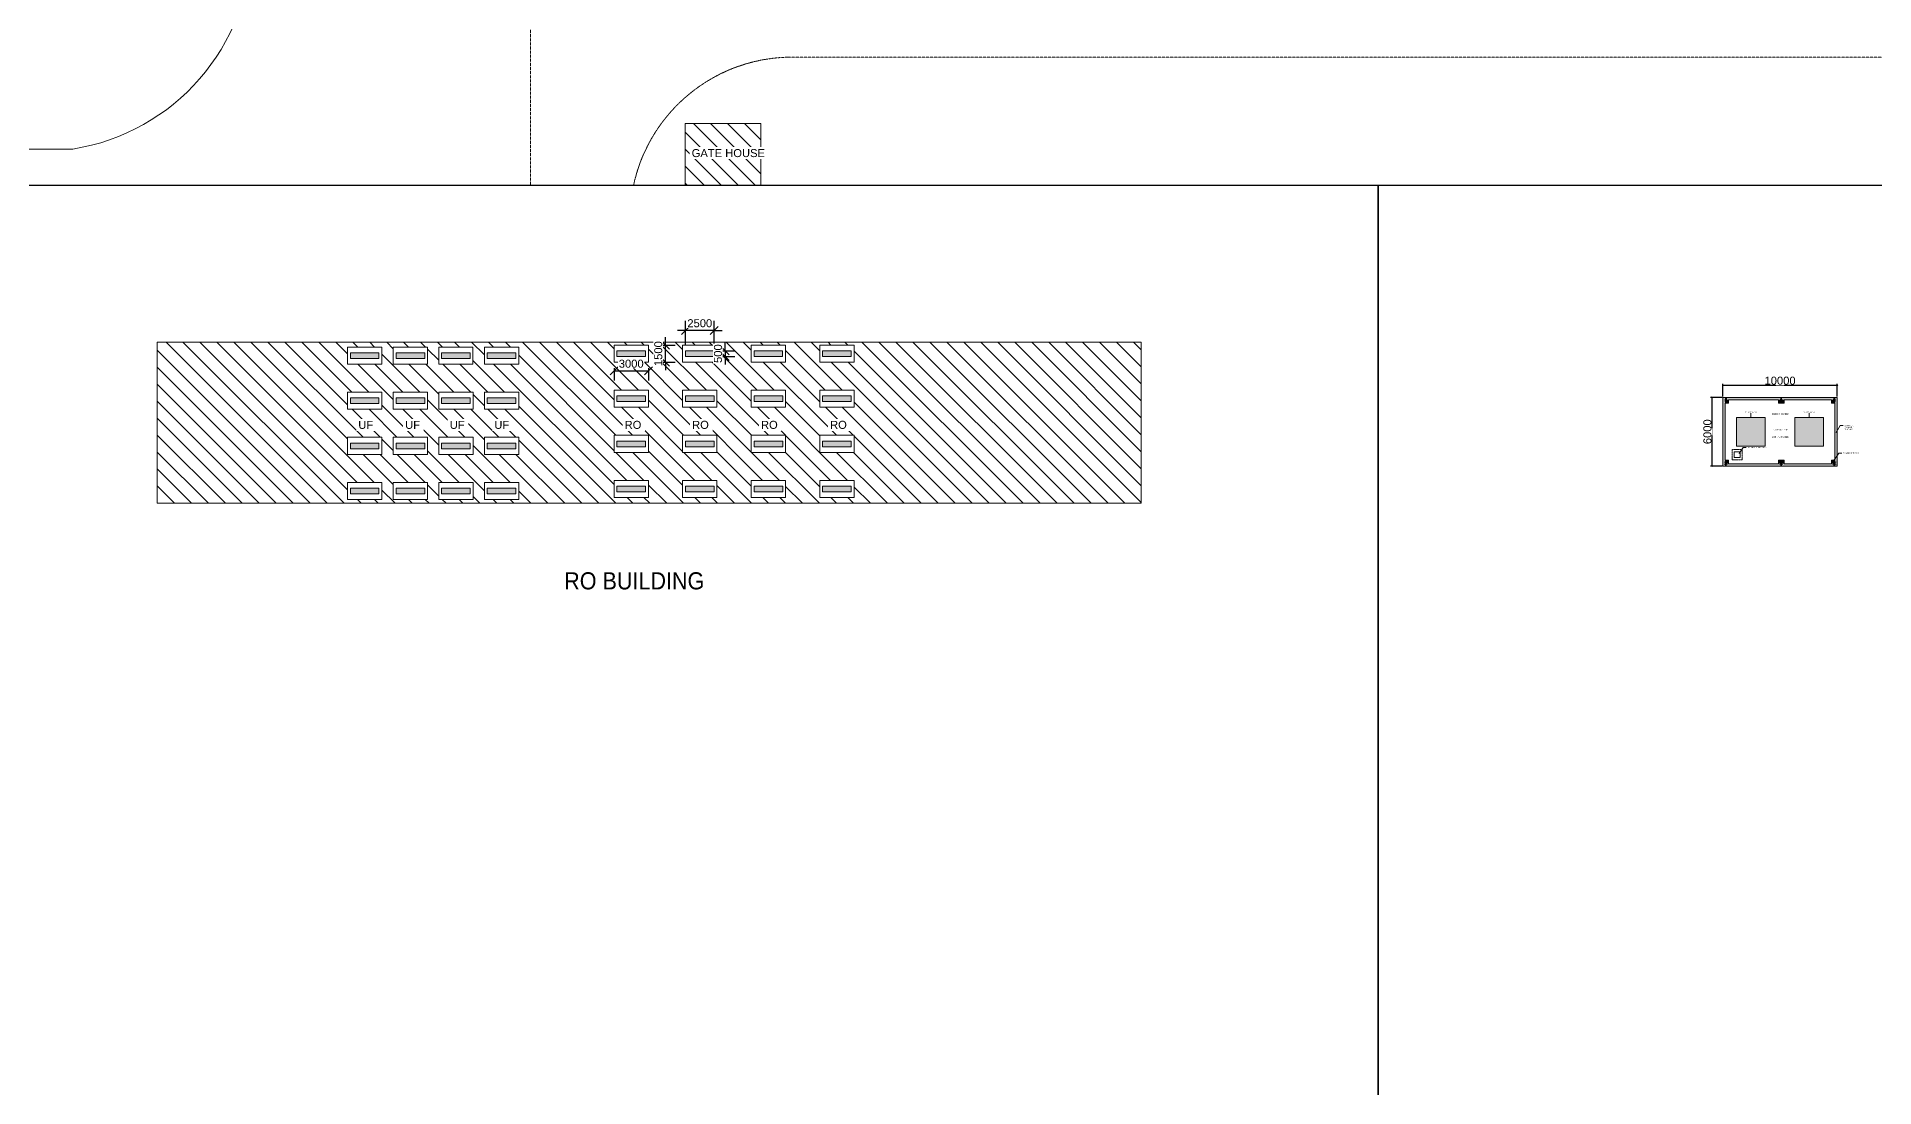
# Model space of a CAD drawing. Header units: millimetres. Extents: x 14826 to 891005, y -311366 to 56117.
# Drawn here: x 252532 to 413278, y -127624 to -35741 of the extents above; entities that cross this region are included whole.
import ezdxf

# ---------------------------------------------------------------- set-up
doc = ezdxf.new("R2010")
doc.units = ezdxf.units.MM
doc.linetypes.add('Dash', pattern=[6.35, 3.175, -3.175])
doc.linetypes.add('Hidden', pattern=[7.14375, 4.7625, -2.38125])
for name, color, linetype, lineweight in [('A-ANNO-DIMS', 7, 'Continuous', 9), ('A-DETL-GENF', 7, 'Continuous', 9), ('A-DETL-HDLN', 7, 'Hidden', 9), ('A-DETL-THIN', 7, 'Continuous', 9), ('A-WALL', 7, 'Continuous', 9), ('A-WALL-HDLN', 7, 'Dash', 9), ('G-ANNO-TEXT', 7, 'Continuous', 9), ('S-COLS', 7, 'Continuous', 9), ('S-FNDN', 7, 'Continuous', 9), ('S-FNDN-IDEN', 7, 'Continuous', 9)]:
    doc.layers.add(name, color=color, linetype=linetype, lineweight=lineweight)
doc.layers.add('LAYOUT IMPORT_dwg', color=7, linetype='Continuous', lineweight=9, true_color=0x767676)
doc.styles.add('Arial', font='arial.ttf', dxfattribs={"height": 636.361708})
doc.styles.add('Arial_2', font='arial.ttf', dxfattribs={"height": 0.18})
doc.styles.add('Arial_3', font='arial.ttf', dxfattribs={"height": 700})
doc.styles.add('Arial_4', font='arial.ttf', dxfattribs={"width": 0.9, "height": 700})
doc.dimstyles.new('Greene_Arch_tick_-_2_5mm_Arial_1', dxfattribs={"dimscale": 304.8, "dimtxt": 127.532425, "dimasz": 0.328084, "dimexe": 0.393701, "dimexo": 0.246063, "dimgap": 0.123031, "dimtad": 1, "dimdec": 0, "dimzin": 0, "dimdsep": 46, "dimtxsty": 'Arial_3', "dimblk1": 'OBLIQUE', "dimblk2": 'OBLIQUE', "dimsah": 1, "dimcen": 0.09, "dimazin": 0, "dimtfac": 1, "dimtdec": 4, "dimtix": 1, "dimtmove": 0, "dimatfit": 3, "dimfxl": 1, "dimtvp": 1, "dimtfill": 1, "dimtolj": 1, "dimtzin": 0, "dimarcsym": 2})
doc.dimstyles.new('Greene_Arch_tick_-_2mm', dxfattribs={"dimscale": 304.8, "dimtxt": 714.18158, "dimasz": 2.296588, "dimexe": 2.755906, "dimexo": 1.722441, "dimgap": 0.86122, "dimtad": 1, "dimdec": 0, "dimzin": 0, "dimdsep": 46, "dimtxsty": 'Arial_3', "dimblk1": 'OBLIQUE', "dimblk2": 'OBLIQUE', "dimsah": 1, "dimcen": 0.09, "dimazin": 0, "dimtfac": 1, "dimtdec": 4, "dimtix": 1, "dimtmove": 0, "dimatfit": 3, "dimfxl": 1, "dimtvp": 1, "dimtfill": 1, "dimtolj": 1, "dimtzin": 0, "dimarcsym": 2})

# ---------------------------------------------------------------- blocks, each defined once
blk = doc.blocks.new('LAYOUT IMPORT_dwg-326166-LEVEL 1')
at = {"lineweight": 9}
blk.add_line((-10868, 212791), (-10868, 311765), dxfattribs=at)
blk.add_arc((-29158, 308886), 18516, 8.94637, 89.02251, dxfattribs=at)
blk = doc.blocks.new('M_Footing-Rectangular - 1800 x 1200 x 450mm-1744-LEVEL 1 Copy 1')
at = {"layer": 'S-FNDN'}
for p, q in [((1500, 750), (-1500, 750)), ((-1500, 750), (-1500, -750)), ((1500, -750), (1500, 750)), ((-1500, -750), (1500, -750))]:
    blk.add_line(p, q, dxfattribs=at)
blk = doc.blocks.new('Concrete-Rectangular-Column - 2500X500X500-332448-LEVEL 1 Copy 1')
at = {"layer": 'S-COLS', "linetype": 'Dash', "true_color": 0xc0c0c0}
blk.add_hatch(color=9, dxfattribs=at).paths.add_polyline_path([(1250, -250), (1250, 250), (-1250, 250), (-1250, -250)])
at = {"layer": 'S-COLS'}
for p, q in [((1250, 250), (-1250, 250)), ((-1250, 250), (-1250, -250)), ((1250, -250), (1250, 250)), ((-1250, -250), (1250, -250))]:
    blk.add_line(p, q, dxfattribs=at)
blk = doc.blocks.new('_Oblique')
at = {"color": 0, "linetype": 'ByBlock', "lineweight": -2}
blk.add_line((-0.5, -0.5), (0.5, 0.5), dxfattribs=at)
blk = doc.blocks.new('*D171')
at = {"layer": 'A-ANNO-DIMS', "color": 0, "lineweight": -2, "transparency": 16777216}
for p, q in [((303036, -64732), (303036, -65801)), ((303036, -64961), (306036, -64961)), ((306036, -64732), (306036, -65801))]:
    blk.add_line(p, q, dxfattribs=at)
at = {"layer": 'A-ANNO-DIMS', "color": 0, "lineweight": -2, "transparency": 16777216, "xscale": 699.9999999999999, "yscale": 699.9999999999999, "zscale": 699.9999999999999, "rotation": 180}
blk.add_blockref('_Oblique', (303036, -64961), dxfattribs=at)
at = {"layer": 'A-ANNO-DIMS', "color": 0, "lineweight": -2, "transparency": 16777216, "xscale": 699.9999999999999, "yscale": 699.9999999999999, "zscale": 699.9999999999999}
blk.add_blockref('_Oblique', (306036, -64961), dxfattribs=at)
at = {"layer": 'A-ANNO-DIMS', "color": 0, "transparency": 16777216, "insert": (304536, -64341), "char_height": 700, "attachment_point": 5, "style": 'Arial_3', "bg_fill": 3, "box_fill_scale": 1.1, "bg_fill_color": 256, "bg_fill_true_color": 13158600, "bg_fill_transparency": 0}
blk.add_mtext('\\A1;3000', dxfattribs=at)
at = {"layer": 'Defpoints', "color": 0, "transparency": 16777216}
for p in [(303036, -64207), (306036, -64207), (306036, -64961)]:
    blk.add_point(p, dxfattribs=at)
blk = doc.blocks.new('*D172')
at = {"layer": 'A-ANNO-DIMS', "color": 0, "lineweight": -2, "transparency": 16777216}
for p, q in [((307527, -62707), (307527, -62007)), ((306523, -64207), (308367, -64207)), ((306561, -62707), (308367, -62707)), ((307527, -64207), (307527, -62707)), ((307527, -64207), (307527, -64907))]:
    blk.add_line(p, q, dxfattribs=at)
at = {"layer": 'A-ANNO-DIMS', "color": 0, "lineweight": -2, "transparency": 16777216, "xscale": 699.9999999999999, "yscale": 699.9999999999999, "zscale": 699.9999999999999}
for p, rotation in [((307527, -62707), 270), ((307527, -64207), 90)]:
    blk.add_blockref('_Oblique', p, dxfattribs=dict(at, rotation=rotation))
at = {"layer": 'A-ANNO-DIMS', "color": 0, "transparency": 16777216, "insert": (306907, -63457), "char_height": 700, "attachment_point": 5, "rotation": 90, "style": 'Arial_3', "bg_fill": 3, "box_fill_scale": 1.1, "bg_fill_color": 256, "bg_fill_true_color": 13158600, "bg_fill_transparency": 0}
blk.add_mtext('\\A1;1500', dxfattribs=at)
at = {"layer": 'Defpoints', "color": 0, "transparency": 16777216}
for p in [(305998, -64207), (306036, -62707), (307527, -62707)]:
    blk.add_point(p, dxfattribs=at)
blk = doc.blocks.new('*D173')
at = {"layer": 'A-ANNO-DIMS', "color": 0, "lineweight": -2, "transparency": 16777216}
for p, q in [((309283, -62682), (309283, -60583)), ((311783, -62682), (311783, -60583)), ((309283, -61423), (308583, -61423)), ((311783, -61423), (309283, -61423)), ((311783, -61423), (312483, -61423))]:
    blk.add_line(p, q, dxfattribs=at)
at = {"layer": 'Defpoints', "color": 0, "transparency": 16777216}
for p in [(309283, -63207), (311783, -63207)]:
    blk.add_point(p, dxfattribs=at)
at = {"layer": 'A-ANNO-DIMS', "color": 0, "lineweight": -2, "transparency": 16777216, "xscale": 699.9999999999999, "yscale": 699.9999999999999, "zscale": 699.9999999999999}
blk.add_blockref('_Oblique', (309283, -61423), dxfattribs=at)
at = {"layer": 'A-ANNO-DIMS', "color": 0, "lineweight": -2, "transparency": 16777216, "xscale": 699.9999999999999, "yscale": 699.9999999999999, "zscale": 699.9999999999999, "rotation": 180}
blk.add_blockref('_Oblique', (311783, -61423), dxfattribs=at)
at = {"layer": 'A-ANNO-DIMS', "color": 0, "transparency": 16777216, "insert": (310533, -60803), "char_height": 700, "attachment_point": 5, "style": 'Arial_3', "bg_fill": 3, "box_fill_scale": 1.1, "bg_fill_color": 256, "bg_fill_true_color": 13158600, "bg_fill_transparency": 0}
blk.add_mtext('\\A1;2500', dxfattribs=at)
at = {"layer": 'Defpoints', "color": 0, "transparency": 16777216}
blk.add_point((309283, -61423), dxfattribs=at)
blk = doc.blocks.new('*D174')
at = {"layer": 'A-ANNO-DIMS', "color": 0, "lineweight": -2, "transparency": 16777216}
for p, q in [((312750, -63207), (312750, -62507)), ((312308, -63207), (313590, -63207)), ((312308, -63707), (313590, -63707)), ((312750, -63207), (312750, -63707)), ((312750, -63707), (312750, -64407))]:
    blk.add_line(p, q, dxfattribs=at)
at = {"layer": 'A-ANNO-DIMS', "color": 0, "lineweight": -2, "transparency": 16777216, "xscale": 699.9999999999999, "yscale": 699.9999999999999, "zscale": 699.9999999999999}
for p, rotation in [((312750, -63207), 270), ((312750, -63707), 90)]:
    blk.add_blockref('_Oblique', p, dxfattribs=dict(at, rotation=rotation))
at = {"layer": 'A-ANNO-DIMS', "color": 0, "transparency": 16777216, "insert": (312130, -63457), "char_height": 700, "attachment_point": 5, "rotation": 90, "style": 'Arial_3', "bg_fill": 3, "box_fill_scale": 1.1, "bg_fill_color": 256, "bg_fill_true_color": 13158600, "bg_fill_transparency": 0}
blk.add_mtext('\\A1;500', dxfattribs=at)
at = {"layer": 'Defpoints', "color": 0, "transparency": 16777216}
for p in [(311783, -63207), (311783, -63707), (312750, -63707)]:
    blk.add_point(p, dxfattribs=at)
blk = doc.blocks.new('UB-I-sections _with constant flange thickness_-Column - UB 203x133x30-351505-SULPHURIC')
at = {"layer": 'S-COLS', "lineweight": 50}
for p, q in [((66.9, 103.4), (-66.9, 103.4)), ((-66.9, 103.4), (-66.9, 93.8)), ((-66.9, 93.8), (-10.75, 93.8)), ((-3.15, 86.2), (-3.15, -86.2)), ((3.15, -86.2), (3.15, 86.2)), ((10.75, 93.8), (66.9, 93.8)), ((66.9, 93.8), (66.9, 103.4)), ((-10.75, -93.8), (-66.9, -93.8)), ((-66.9, -93.8), (-66.9, -103.4)), ((-66.9, -103.4), (66.9, -103.4)), ((66.9, -93.8), (10.75, -93.8)), ((66.9, -103.4), (66.9, -93.8))]:
    blk.add_line(p, q, dxfattribs=at)
for centre, start, end in [((-10.75, 86.2), 0, 90), ((10.75, 86.2), 90, 180), ((-10.75, -86.2), 270, 0), ((10.75, -86.2), 180, 270)]:
    blk.add_arc(centre, 7.6, start, end, dxfattribs=at)
blk = doc.blocks.new('*D521')
at = {"layer": 'A-ANNO-DIMS', "color": 0, "lineweight": -2, "transparency": 16777216}
for p, q in [((400039, -67214), (400039, -66103)), ((400039, -66223), (410039, -66223)), ((410039, -67214), (410039, -66103))]:
    blk.add_line(p, q, dxfattribs=at)
at = {"layer": 'Defpoints', "color": 0, "transparency": 16777216}
for p in [(400039, -67289), (410039, -66223), (410039, -67289)]:
    blk.add_point(p, dxfattribs=at)
at = {"layer": 'A-ANNO-DIMS', "color": 0, "lineweight": -2, "transparency": 16777216, "xscale": 99.99999999999999, "yscale": 99.99999999999999, "zscale": 99.99999999999999, "rotation": 180}
blk.add_blockref('_Oblique', (400039, -66223), dxfattribs=at)
at = {"layer": 'A-ANNO-DIMS', "color": 0, "lineweight": -2, "transparency": 16777216, "xscale": 99.99999999999999, "yscale": 99.99999999999999, "zscale": 99.99999999999999}
blk.add_blockref('_Oblique', (410039, -66223), dxfattribs=at)
at = {"layer": 'A-ANNO-DIMS', "color": 0, "transparency": 16777216, "insert": (405039, -65828), "char_height": 700, "width": 576.84, "attachment_point": 5, "style": 'Arial_3', "bg_fill": 3, "box_fill_scale": 1.1, "bg_fill_color": 256, "bg_fill_true_color": 13158600, "bg_fill_transparency": 0}
blk.add_mtext('\\A1;10000', dxfattribs=at)
blk = doc.blocks.new('*D522')
at = {"layer": 'A-ANNO-DIMS', "color": 0, "lineweight": -2, "transparency": 16777216}
for p, q in [((399964, -67289), (398959, -67289)), ((399079, -67289), (399079, -73289)), ((399964, -73289), (398959, -73289))]:
    blk.add_line(p, q, dxfattribs=at)
at = {"layer": 'Defpoints', "color": 0, "transparency": 16777216}
for p in [(400039, -67289), (399079, -73289), (400039, -73289)]:
    blk.add_point(p, dxfattribs=at)
at = {"layer": 'A-ANNO-DIMS', "color": 0, "lineweight": -2, "transparency": 16777216, "xscale": 99.99999999999999, "yscale": 99.99999999999999, "zscale": 99.99999999999999}
for p, rotation in [((399079, -67289), 90), ((399079, -73289), 270)]:
    blk.add_blockref('_Oblique', p, dxfattribs=dict(at, rotation=rotation))
at = {"layer": 'A-ANNO-DIMS', "color": 0, "transparency": 16777216, "insert": (398684, -70289), "char_height": 700, "width": 461.47, "attachment_point": 5, "rotation": 90, "style": 'Arial_3', "bg_fill": 3, "box_fill_scale": 1.1, "bg_fill_color": 256, "bg_fill_true_color": 13158600, "bg_fill_transparency": 0}
blk.add_mtext('\\A1;6000', dxfattribs=at)

msp = doc.modelspace()

# ---------------------------------------------------------------- hatches: boundary and pattern name
at = {"layer": 'A-DETL-GENF'}
h = msp.add_hatch(dxfattribs=at)
h.set_pattern_fill('FP_1', color=256, style=0, pattern_type=2)
h.set_pattern_definition([(135, (280913.6, 5048), (-742.462, -742.462), [])])
h.paths.add_polyline_path([(315881.99226, -48744.0032), (315881.99226, -43319.99395), (309260.4722, -43319.99395), (309260.4722, -48744.0032)])
h = msp.add_hatch(dxfattribs=at)
h.set_pattern_fill('FP_1', color=256, style=0, pattern_type=2)
h.set_pattern_definition([(135, (116748.8, -96519.2), (-742.462, -742.462), [])])
h.paths.add_polyline_path([(263059.30819, -76549.50608), (349159.30819, -76549.50608), (349159.30819, -62449.50608), (263059.30819, -62449.50608), (263059.30819, -71974.83772)])
h.paths.add_polyline_path([(291822.40944, -76223.08319), (291696.46539, -76223.08319), (291696.46539, -74723.08319), (294696.46539, -74723.08319), (294696.46539, -76223.08319), (292468.1477, -76223.08319)])
h.paths.add_polyline_path([(290696.46539, -76223.08319), (287696.46539, -76223.08319), (287696.46539, -74723.08319), (290696.46539, -74723.08319)])
h.paths.add_polyline_path([(283722.27388, -76223.08319), (283722.27388, -74723.08319), (286722.27388, -74723.08319), (286722.27388, -76223.08319)])
h.paths.add_polyline_path([(279719.57636, -76223.08319), (279719.57636, -74723.08319), (282719.57636, -74723.08319), (282719.57636, -76223.08319)])
h.paths.add_polyline_path([(324034.3339, -76048.68737), (321034.3339, -76048.68737), (321034.3339, -74548.68737), (324034.3339, -74548.68737)])
h.paths.add_polyline_path([(318036.08038, -76048.68737), (315036.08038, -76048.68737), (315036.08038, -74548.68737), (318036.08038, -74548.68737)])
h.paths.add_polyline_path([(311783.22037, -76048.68737), (309036.08038, -76048.68737), (309036.08038, -74548.68737), (312036.08038, -74548.68737), (312036.08038, -76048.68737)])
h.paths.add_polyline_path([(306038.6154, -76048.68737), (303038.6154, -76048.68737), (303038.6154, -74548.68737), (306038.6154, -74548.68737)])
h.paths.add_polyline_path([(291822.40944, -72275.76054), (291696.46539, -72275.76054), (291696.46539, -70775.76054), (294696.46539, -70775.76054), (294696.46539, -72275.76054), (292468.1477, -72275.76054)])
h.paths.add_polyline_path([(290696.46539, -72275.76054), (287696.46539, -72275.76054), (287696.46539, -70775.76054), (290696.46539, -70775.76054), (290696.46539, -71974.83772)])
h.paths.add_polyline_path([(283722.27388, -72275.76054), (283722.27388, -70775.76054), (286722.27388, -70775.76054), (286722.27388, -72275.76054)])
h.paths.add_polyline_path([(282719.57636, -72275.76054), (279719.57636, -72275.76054), (279719.57636, -70775.76054), (282719.57636, -70775.76054), (282719.57636, -71974.83772)])
h.paths.add_polyline_path([(324034.3339, -72101.36472), (321034.3339, -72101.36472), (321034.3339, -70601.36472), (324034.3339, -70601.36472), (324034.3339, -71974.83772)])
h.paths.add_polyline_path([(312036.08038, -72101.36472), (309036.08038, -72101.36472), (309036.08038, -70601.36472), (312036.08038, -70601.36472), (312036.08038, -71974.83772)])
h.paths.add_polyline_path([(315036.08038, -72101.36472), (315036.08038, -70601.36472), (318036.08038, -70601.36472), (318036.08038, -72101.36472)])
h.paths.add_polyline_path([(306038.6154, -72101.36472), (303038.6154, -72101.36472), (303038.6154, -70601.36472), (306038.6154, -70601.36472), (306038.6154, -71974.83772)])
h.paths.add_polyline_path([(290696.46539, -68328.43788), (287696.46539, -68328.43788), (287696.46539, -66828.43788), (290696.46539, -66828.43788)])
h.paths.add_polyline_path([(294696.46539, -68328.43788), (291696.46539, -68328.43788), (291696.46539, -66828.43788), (294696.46539, -66828.43788)])
h.paths.add_polyline_path([(283722.27388, -68328.43788), (283722.27388, -66828.43788), (286722.27388, -66828.43788), (286719.57636, -68328.43788)])
h.paths.add_polyline_path([(279719.57636, -68328.43788), (279719.57636, -66828.43788), (282719.57636, -66828.43788), (282716.87885, -68328.43788)])
h.paths.add_polyline_path([(324031.63639, -68154.04206), (321034.3339, -68154.04206), (321034.3339, -66654.04206), (324034.3339, -66654.04206), (324034.3339, -68154.04206)])
h.paths.add_polyline_path([(318036.08038, -68154.04206), (315036.08038, -68154.04206), (315036.08038, -66654.04206), (318036.08038, -66654.04206)])
h.paths.add_polyline_path([(312033.38286, -68154.04206), (309036.08038, -68154.04206), (309036.08038, -66654.04206), (312036.08038, -66654.04206), (312036.08038, -68154.04206)])
h.paths.add_polyline_path([(306038.6154, -68154.04206), (303038.6154, -68154.04206), (303038.6154, -66654.04206), (306038.6154, -66654.04206)])
h.paths.add_polyline_path([(291696.46539, -64381.11523), (291693.76788, -64381.11523), (291693.76788, -62881.11523), (294693.76788, -62881.11523), (294693.76788, -64381.11523), (291822.40944, -64381.11523)])
h.paths.add_polyline_path([(290693.76788, -64381.11523), (287693.76788, -64381.11523), (287693.76788, -62881.11523), (290693.76788, -62881.11523)])
h.paths.add_polyline_path([(286719.57636, -64381.11523), (283719.57636, -64381.11523), (283719.57636, -62881.11523), (286719.57636, -62881.11523)])
h.paths.add_polyline_path([(282716.87885, -64381.11523), (279716.87885, -64381.11523), (279716.87885, -62881.11523), (282716.87885, -62881.11523)])
h.paths.add_polyline_path([(321034.3339, -64206.71941), (321031.63639, -64206.71941), (321031.63639, -62706.71941), (324031.63639, -62706.71941), (324031.63639, -64206.71941)])
h.paths.add_polyline_path([(315036.08038, -64206.71941), (315033.38286, -64206.71941), (315033.38286, -62706.71941), (318033.38286, -62706.71941), (318033.38286, -64206.71941)])
h.paths.add_polyline_path([(309036.08038, -64206.71941), (309033.38286, -64206.71941), (309033.38286, -62706.71941), (312033.38286, -62706.71941), (312033.38286, -64206.71941)])
h.paths.add_polyline_path([(306035.91789, -64206.71941), (303035.91789, -64206.71941), (303035.91789, -62706.71941), (306035.91789, -62706.71941)])
at = {"layer": 'A-WALL', "true_color": 0xc0c0c0}
for points in [[(400038.87986, -73288.97093), (400238.87986, -73288.97093), (400238.87986, -73142.37093), (400221.97986, -73142.37093), (400221.97986, -73132.77093), (400238.87986, -73132.77093), (400238.87986, -72945.17093), (400221.97986, -72945.17093), (400221.97986, -72935.57093), (400238.87986, -72935.57093), (400238.87986, -67288.97093), (400038.87986, -67288.97093), (400038.87986, -72102.55707)], [(409855.77986, -73288.97093), (410038.87986, -73288.97093), (410038.87986, -67488.97093), (409838.87986, -67488.97093), (409838.87986, -67632.77093), (409855.77986, -67632.77093), (409855.77986, -67642.37093), (409838.87986, -67642.37093), (409838.87986, -72935.57093), (409855.77986, -72935.57093), (409855.77986, -72945.17093), (409838.87986, -72945.17093), (409838.87986, -73132.77093), (409855.77986, -73132.77093), (409855.77986, -73142.37093), (409838.87986, -73142.37093), (409838.87986, -73288.97093)]]:
    msp.add_hatch(color=9, dxfattribs=at).paths.add_polyline_path(points)
h = msp.add_hatch(color=9, dxfattribs=at)
h.paths.add_polyline_path([(409855.77986, -67488.97093), (410038.87986, -67488.97093), (410038.87986, -67288.97093), (400238.87986, -67288.97093), (400238.87986, -67435.57093), (400372.67986, -67435.57093), (400372.67986, -67445.17093), (400316.52986, -67445.17093), (400310.95042, -67447.89287), (400308.92986, -67452.77093), (400308.92986, -67488.97093), (405135.72986, -67488.97093), (405135.72986, -67452.77093), (405133.50387, -67447.39692), (405128.12986, -67445.17093), (405071.97986, -67445.17093), (405071.97986, -67435.57093), (405205.77986, -67435.57093), (405205.77986, -67445.17093), (405149.62986, -67445.17093), (405144.05042, -67447.89287), (405142.02986, -67452.77093), (405142.02986, -67488.97093), (409785.72986, -67488.97093), (409785.72986, -67452.77093), (409783.50387, -67447.39692), (409778.12986, -67445.17093), (409721.97986, -67445.17093), (409721.97986, -67435.57093), (409855.77986, -67435.57093), (409855.77986, -67445.17093), (409799.62986, -67445.17093), (409794.05042, -67447.89287), (409792.02986, -67452.77093), (409792.02986, -67488.97093), (409838.87986, -67488.97093)])
h.paths.add_polyline_path([(400302.62986, -67488.97093), (400302.62986, -67452.77093), (400300.40387, -67447.39692), (400295.02986, -67445.17093), (400238.87986, -67445.17093), (400238.87986, -67488.97093), (400300.40387, -67488.97093)])
h = msp.add_hatch(color=9, dxfattribs=at)
h.paths.add_polyline_path([(401811.53835, -73288.97093), (409838.87986, -73288.97093), (409838.87986, -73142.37093), (409721.97986, -73142.37093), (409721.97986, -73132.77093), (409778.12986, -73132.77093), (409783.50387, -73130.54494), (409785.72986, -73125.17093), (409785.72986, -73088.97093), (405142.02986, -73088.97093), (405142.02986, -73125.17093), (405144.25585, -73130.54494), (405149.62986, -73132.77093), (405205.77986, -73132.77093), (405205.77986, -73142.37093), (405071.97986, -73142.37093), (405071.97986, -73132.77093), (405128.12986, -73132.77093), (405133.50387, -73130.54494), (405135.72986, -73125.17093), (405135.72986, -73088.97093), (400292.02986, -73088.97093), (400292.02986, -73125.17093), (400294.25585, -73130.54494), (400299.62986, -73132.77093), (400355.77986, -73132.77093), (400355.77986, -73142.37093), (400238.87986, -73142.37093), (400238.87986, -73288.97093)])
h.paths.add_polyline_path([(409799.62986, -73132.77093), (409838.87986, -73132.77093), (409838.87986, -73088.97093), (409792.02986, -73088.97093), (409792.02986, -73125.17093), (409794.25585, -73130.54494)])
h.paths.add_polyline_path([(400238.87986, -73132.77093), (400278.12986, -73132.77093), (400283.50387, -73130.54494), (400285.72986, -73125.17093), (400285.72986, -73088.97093), (400238.87986, -73088.97093), (400238.87986, -73130.54494)])
at = {"layer": 'G-ANNO-TEXT'}
for points in [[(409959.72319, -70357.91603), (410031.35586, -70283.17161), (409984.38669, -70257.36913)], [(401450.69464, -72187.29415), (401530.81661, -72121.73168), (401487.30107, -72090.4544)], [(409688.37835, -72882.89313), (409767.23442, -72815.81343), (409723.12986, -72785.37237)]]:
    msp.add_hatch(color=256, dxfattribs=at).paths.add_polyline_path(points)
at = {"layer": 'S-COLS', "true_color": 0xc0c0c0}
h = msp.add_hatch(color=9, dxfattribs=at)
h.paths.add_polyline_path([(400238.87986, -67788.97093), (400538.87986, -67788.97093), (400538.87986, -67488.97093), (400308.92986, -67488.97093), (400308.92986, -67625.17093), (400311.15585, -67630.54494), (400316.52986, -67632.77093), (400372.67986, -67632.77093), (400372.67986, -67642.37093), (400238.87986, -67642.37093)])
h.paths.add_polyline_path([(400295.02986, -67632.77093), (400300.40387, -67630.54494), (400302.62986, -67625.17093), (400302.62986, -67488.97093), (400238.87986, -67488.97093), (400238.87986, -67632.77093)])
for points in [[(405388.87986, -67788.97093), (405388.87986, -67488.97093), (405142.02986, -67488.97093), (405142.02986, -67625.17093), (405144.25585, -67630.54494), (405149.62986, -67632.77093), (405205.77986, -67632.77093), (405205.77986, -67642.37093), (405071.97986, -67642.37093), (405071.97986, -67632.77093), (405128.12986, -67632.77093), (405133.50387, -67630.54494), (405135.72986, -67625.17093), (405135.72986, -67488.97093), (404888.87986, -67488.97093), (404888.87986, -67788.97093), (405298.07817, -67788.97093)], [(405388.87986, -73088.97093), (405388.87986, -72788.97093), (404888.87986, -72788.97093), (404888.87986, -73088.97093), (405135.72986, -73088.97093), (405135.72986, -72952.77093), (405133.50387, -72947.39692), (405128.12986, -72945.17093), (405071.97986, -72945.17093), (405071.97986, -72935.57093), (405205.77986, -72935.57093), (405205.77986, -72945.17093), (405149.62986, -72945.17093), (405144.05042, -72947.89287), (405142.02986, -72952.77093), (405142.02986, -73088.97093), (405298.07817, -73088.97093)]]:
    msp.add_hatch(color=9, dxfattribs=at).paths.add_polyline_path(points)
h = msp.add_hatch(color=9, dxfattribs=at)
h.paths.add_polyline_path([(409799.62986, -67788.97093), (409838.87986, -67788.97093), (409838.87986, -67642.37093), (409721.97986, -67642.37093), (409721.97986, -67632.77093), (409778.12986, -67632.77093), (409783.50387, -67630.54494), (409785.72986, -67625.17093), (409785.72986, -67488.97093), (409538.87986, -67488.97093), (409538.87986, -67788.97093), (409778.12986, -67788.97093)])
h.paths.add_polyline_path([(409838.87986, -67632.77093), (409838.87986, -67488.97093), (409792.02986, -67488.97093), (409792.02986, -67625.17093), (409794.25585, -67630.54494), (409799.62986, -67632.77093)])
h = msp.add_hatch(color=9, dxfattribs=at)
h.paths.add_polyline_path([(400538.87986, -73088.97093), (400538.87986, -72788.97093), (400238.87986, -72788.97093), (400238.87986, -72935.57093), (400355.77986, -72935.57093), (400355.77986, -72945.17093), (400299.62986, -72945.17093), (400294.05042, -72947.89287), (400292.02986, -72952.77093), (400292.02986, -73088.97093), (400355.77986, -73088.97093)])
h.paths.add_polyline_path([(400283.50387, -73088.97093), (400285.72986, -73088.97093), (400285.72986, -72952.77093), (400283.50387, -72947.39692), (400278.12986, -72945.17093), (400238.87986, -72945.17093), (400238.87986, -73088.97093)])
h = msp.add_hatch(color=9, dxfattribs=at)
h.paths.add_polyline_path([(409538.87986, -73088.97093), (409785.72986, -73088.97093), (409785.72986, -72952.77093), (409783.50387, -72947.39692), (409778.12986, -72945.17093), (409721.97986, -72945.17093), (409721.97986, -72935.57093), (409838.87986, -72935.57093), (409838.87986, -72788.97093), (409538.87986, -72788.97093), (409538.87986, -72945.17093)])
h.paths.add_polyline_path([(409838.87986, -73088.97093), (409838.87986, -72945.17093), (409799.62986, -72945.17093), (409794.05042, -72947.89287), (409792.02986, -72952.77093), (409792.02986, -73088.97093), (409794.25585, -73088.97093)])
at = {"layer": 'S-FNDN', "true_color": 0xc0c0c0}
for points in [[(401238.87986, -71538.97093), (403738.87986, -71538.97093), (403738.87986, -69038.97093), (401238.87986, -69038.97093), (401238.87986, -70069.37284)], [(406338.87986, -71538.97093), (408838.87986, -71538.97093), (408838.87986, -69038.97093), (406338.87986, -69038.97093), (406338.87986, -70069.37284)]]:
    msp.add_hatch(color=9, dxfattribs=at).paths.add_polyline_path(points)

# ---------------------------------------------------------------- linework, layer by layer
at = {"color": 1}
msp.add_lwpolyline([(500161.06418, -48744.0032), (369879.79872, -48744.0032), (369879.79872, -136284.53271), (500161.06418, -136284.53271)], close=True, dxfattribs=at)
at = {"layer": 'A-DETL-HDLN'}
for p, q in [((295739.166, 27114.16069), (295739.166, -48744.0032)), ((318237.51623, -37528.20302), (428960.56022, -37528.20302)), ((309260.4722, -43319.99395), (315881.99226, -43319.99395)), ((309260.4722, -48744.0032), (309260.4722, -43319.99395)), ((315881.99226, -43319.99395), (315881.99226, -48744.0032)), ((295739.166, -48744.0032), (304739.166, -48744.0032)), ((315881.99226, -48744.0032), (309260.4722, -48744.0032)), ((263059.30819, -62449.50608), (349159.30819, -62449.50608)), ((263059.30819, -75949.50608), (263059.30819, -62449.50608)), ((349159.30819, -62449.50608), (349159.30819, -75949.50608))]:
    msp.add_line(p, q, dxfattribs=at)
msp.add_arc((318635.71973, -51738.05912), 14215.43445, 91.6051823665, 167.8413071058, dxfattribs=at)
at = {"layer": 'A-DETL-THIN'}
for p, q in [((315881.99226, -43319.99395), (309260.4722, -43319.99395)), ((309260.4722, -43319.99395), (309260.4722, -48744.0032)), ((315881.99226, -48744.0032), (315881.99226, -43319.99395)), ((309260.4722, -48744.0032), (315881.99226, -48744.0032)), ((349159.30819, -62449.50608), (263059.30819, -62449.50608)), ((263059.30819, -62449.50608), (263059.30819, -76549.50608)), ((349159.30819, -76549.50608), (349159.30819, -62449.50608)), ((263059.30819, -76549.50608), (349159.30819, -76549.50608))]:
    msp.add_line(p, q, dxfattribs=at)
at = {"layer": 'A-WALL'}
for p, q in [((400038.87986, -73288.97093), (400038.87986, -67288.97093)), ((400038.87986, -67288.97093), (410038.87986, -67288.97093)), ((404888.87986, -67488.97093), (400538.87986, -67488.97093)), ((409538.87986, -67488.97093), (405388.87986, -67488.97093)), ((410038.87986, -67288.97093), (410038.87986, -73288.97093)), ((400238.87986, -67788.97093), (400238.87986, -72788.97093)), ((409838.87986, -72788.97093), (409838.87986, -67788.97093)), ((410038.87986, -73288.97093), (400038.87986, -73288.97093)), ((400538.87986, -73088.97093), (404888.87986, -73088.97093)), ((405388.87986, -73088.97093), (409538.87986, -73088.97093))]:
    msp.add_line(p, q, dxfattribs=at)
at = {"layer": 'A-WALL-HDLN'}
for p, q in [((400834.22371, -71846.71584), (401734.22371, -71846.71584)), ((400834.22371, -72746.71584), (400834.22371, -71846.71584)), ((401734.22371, -71846.71584), (401734.22371, -72746.71584)), ((401734.22371, -72746.71584), (400834.22371, -72746.71584))]:
    msp.add_line(p, q, dxfattribs=at)
at = {"layer": 'G-ANNO-TEXT'}
for p, q in [((409959.72319, -70357.91603), (410292.73335, -69751.72588)), ((409984.38669, -70257.36913), (409959.72319, -70357.91603)), ((409959.72319, -70357.91603), (410031.35586, -70283.17161)), ((410031.35586, -70283.17161), (409984.38669, -70257.36913)), ((410292.73335, -69751.72588), (410570.63285, -69751.72588)), ((401450.69464, -72187.29415), (401822.67717, -71669.76122)), ((401487.30107, -72090.4544), (401450.69464, -72187.29415)), ((401450.69464, -72187.29415), (401530.81661, -72121.73168)), ((401530.81661, -72121.73168), (401487.30107, -72090.4544)), ((401822.67717, -71669.76122), (402080.10296, -71669.76122)), ((409688.37835, -72882.89313), (410187.89358, -72159.16999)), ((410187.89358, -72159.16999), (410436.40983, -72159.16999)), ((409723.12986, -72785.37237), (409688.37835, -72882.89313)), ((409688.37835, -72882.89313), (409767.23442, -72815.81343)), ((409767.23442, -72815.81343), (409723.12986, -72785.37237))]:
    msp.add_line(p, q, dxfattribs=at)
at = {"layer": 'S-COLS'}
for p, q in [((400538.87986, -67788.97093), (400538.87986, -67488.97093)), ((404888.87986, -67488.97093), (404888.87986, -67788.97093)), ((405388.87986, -67788.97093), (405388.87986, -67488.97093)), ((409538.87986, -67488.97093), (409538.87986, -67788.97093)), ((400238.87986, -67788.97093), (400538.87986, -67788.97093)), ((404888.87986, -67788.97093), (405388.87986, -67788.97093)), ((409538.87986, -67788.97093), (409838.87986, -67788.97093)), ((400538.87986, -72788.97093), (400238.87986, -72788.97093)), ((400538.87986, -73088.97093), (400538.87986, -72788.97093)), ((405388.87986, -72788.97093), (404888.87986, -72788.97093)), ((404888.87986, -72788.97093), (404888.87986, -73088.97093)), ((405388.87986, -73088.97093), (405388.87986, -72788.97093)), ((409838.87986, -72788.97093), (409538.87986, -72788.97093)), ((409538.87986, -72788.97093), (409538.87986, -73088.97093))]:
    msp.add_line(p, q, dxfattribs=at)
at = {"layer": 'S-FNDN'}
for p, q in [((403738.87986, -69038.97093), (401238.87986, -69038.97093)), ((401238.87986, -69038.97093), (401238.87986, -71538.97093)), ((403738.87986, -71538.97093), (403738.87986, -69038.97093)), ((408838.87986, -69038.97093), (406338.87986, -69038.97093)), ((406338.87986, -69038.97093), (406338.87986, -71538.97093)), ((408838.87986, -71538.97093), (408838.87986, -69038.97093)), ((401034.22371, -72546.71584), (401034.22371, -72046.71584)), ((401034.22371, -72046.71584), (401534.22371, -72046.71584)), ((401238.87986, -71538.97093), (403738.87986, -71538.97093)), ((401534.22371, -72046.71584), (401534.22371, -72546.71584)), ((406338.87986, -71538.97093), (408838.87986, -71538.97093)), ((401534.22371, -72546.71584), (401034.22371, -72546.71584))]:
    msp.add_line(p, q, dxfattribs=at)
at = {"layer": 'S-FNDN-IDEN'}
for p, q in [((402488.87986, -69038.97093), (402488.40928, -68661.65318)), ((407588.87986, -69038.97093), (407588.40928, -68661.65318))]:
    msp.add_line(p, q, dxfattribs=at)

# ---------------------------------------------------------------- block references
at = {"layer": 'LAYOUT IMPORT_dwg', "color": 7, "rotation": 269.9999999999997}
msp.add_blockref('LAYOUT IMPORT_dwg-326166-LEVEL 1', (-56073.93568, -56427.64433), dxfattribs=at)
at = {"layer": 'S-COLS'}
for name, p in [('Concrete-Rectangular-Column - 2500X500X500-332448-LEVEL 1 Copy 1', (281216.87885, -63631.11523)), ('Concrete-Rectangular-Column - 2500X500X500-332448-LEVEL 1 Copy 1', (285219.57636, -63631.11523)), ('Concrete-Rectangular-Column - 2500X500X500-332448-LEVEL 1 Copy 1', (289193.76788, -63631.11523)), ('Concrete-Rectangular-Column - 2500X500X500-332448-LEVEL 1 Copy 1', (293193.76788, -63631.11523)), ('Concrete-Rectangular-Column - 2500X500X500-332448-LEVEL 1 Copy 1', (304535.91789, -63456.71941)), ('Concrete-Rectangular-Column - 2500X500X500-332448-LEVEL 1 Copy 1', (310533.38286, -63456.71941)), ('Concrete-Rectangular-Column - 2500X500X500-332448-LEVEL 1 Copy 1', (316533.38286, -63456.71941)), ('Concrete-Rectangular-Column - 2500X500X500-332448-LEVEL 1 Copy 1', (322531.63639, -63456.71941)), ('Concrete-Rectangular-Column - 2500X500X500-332448-LEVEL 1 Copy 1', (281219.57636, -67578.43788)), ('Concrete-Rectangular-Column - 2500X500X500-332448-LEVEL 1 Copy 1', (285222.27388, -67578.43788)), ('Concrete-Rectangular-Column - 2500X500X500-332448-LEVEL 1 Copy 1', (289196.46539, -67578.43788)), ('Concrete-Rectangular-Column - 2500X500X500-332448-LEVEL 1 Copy 1', (293196.46539, -67578.43788)), ('Concrete-Rectangular-Column - 2500X500X500-332448-LEVEL 1 Copy 1', (304538.6154, -67404.04206)), ('Concrete-Rectangular-Column - 2500X500X500-332448-LEVEL 1 Copy 1', (310536.08038, -67404.04206)), ('Concrete-Rectangular-Column - 2500X500X500-332448-LEVEL 1 Copy 1', (316536.08038, -67404.04206)), ('Concrete-Rectangular-Column - 2500X500X500-332448-LEVEL 1 Copy 1', (322534.3339, -67404.04206)), ('UB-I-sections _with constant flange thickness_-Column - UB 203x133x30-351505-SULPHURIC', (400305.77986, -67538.97093)), ('UB-I-sections _with constant flange thickness_-Column - UB 203x133x30-351505-SULPHURIC', (405138.87986, -67538.97093)), ('UB-I-sections _with constant flange thickness_-Column - UB 203x133x30-351505-SULPHURIC', (409788.87986, -67538.97093)), ('Concrete-Rectangular-Column - 2500X500X500-332448-LEVEL 1 Copy 1', (281219.57636, -71525.76054)), ('Concrete-Rectangular-Column - 2500X500X500-332448-LEVEL 1 Copy 1', (285222.27388, -71525.76054)), ('Concrete-Rectangular-Column - 2500X500X500-332448-LEVEL 1 Copy 1', (289196.46539, -71525.76054)), ('Concrete-Rectangular-Column - 2500X500X500-332448-LEVEL 1 Copy 1', (293196.46539, -71525.76054)), ('Concrete-Rectangular-Column - 2500X500X500-332448-LEVEL 1 Copy 1', (304538.6154, -71351.36472)), ('Concrete-Rectangular-Column - 2500X500X500-332448-LEVEL 1 Copy 1', (310536.08038, -71351.36472)), ('Concrete-Rectangular-Column - 2500X500X500-332448-LEVEL 1 Copy 1', (316536.08038, -71351.36472)), ('Concrete-Rectangular-Column - 2500X500X500-332448-LEVEL 1 Copy 1', (322534.3339, -71351.36472)), ('UB-I-sections _with constant flange thickness_-Column - UB 203x133x30-351505-SULPHURIC', (400288.87986, -73038.97093)), ('UB-I-sections _with constant flange thickness_-Column - UB 203x133x30-351505-SULPHURIC', (405138.87986, -73038.97093)), ('UB-I-sections _with constant flange thickness_-Column - UB 203x133x30-351505-SULPHURIC', (409788.87986, -73038.97093)), ('Concrete-Rectangular-Column - 2500X500X500-332448-LEVEL 1 Copy 1', (281219.57636, -75473.08319)), ('Concrete-Rectangular-Column - 2500X500X500-332448-LEVEL 1 Copy 1', (285222.27388, -75473.08319)), ('Concrete-Rectangular-Column - 2500X500X500-332448-LEVEL 1 Copy 1', (289196.46539, -75473.08319)), ('Concrete-Rectangular-Column - 2500X500X500-332448-LEVEL 1 Copy 1', (293196.46539, -75473.08319)), ('Concrete-Rectangular-Column - 2500X500X500-332448-LEVEL 1 Copy 1', (304538.6154, -75298.68737)), ('Concrete-Rectangular-Column - 2500X500X500-332448-LEVEL 1 Copy 1', (310536.08038, -75298.68737)), ('Concrete-Rectangular-Column - 2500X500X500-332448-LEVEL 1 Copy 1', (316536.08038, -75298.68737)), ('Concrete-Rectangular-Column - 2500X500X500-332448-LEVEL 1 Copy 1', (322534.3339, -75298.68737))]:
    msp.add_blockref(name, p, dxfattribs=at)
at = {"layer": 'S-FNDN', "rotation": 180}
for p in [(281216.87885, -63631.11523), (285219.57636, -63631.11523), (289193.76788, -63631.11523), (293193.76788, -63631.11523), (304535.91789, -63456.71941), (310533.38286, -63456.71941), (316533.38286, -63456.71941), (322531.63639, -63456.71941), (281219.57636, -67578.43788), (285222.27388, -67578.43788), (289196.46539, -67578.43788), (293196.46539, -67578.43788), (304538.6154, -67404.04206), (310536.08038, -67404.04206), (316536.08038, -67404.04206), (322534.3339, -67404.04206), (304538.6154, -71351.36472), (310536.08038, -71351.36472), (316536.08038, -71351.36472), (322534.3339, -71351.36472), (281219.57636, -71525.76054), (285222.27388, -71525.76054), (289196.46539, -71525.76054), (293196.46539, -71525.76054), (281219.57636, -75473.08319), (285222.27388, -75473.08319), (289196.46539, -75473.08319), (293196.46539, -75473.08319), (304538.6154, -75298.68737), (310536.08038, -75298.68737), (316536.08038, -75298.68737), (322534.3339, -75298.68737)]:
    msp.add_blockref('M_Footing-Rectangular - 1800 x 1200 x 450mm-1744-LEVEL 1 Copy 1', p, dxfattribs=at)

# ---------------------------------------------------------------- texts
at = {"layer": 'S-FNDN-IDEN', "char_height": 100, "width": 1290.716875, "attachment_point": 1, "style": 'Arial_2'}
for insert in [(401954.15928, -68528.63755), (407054.15928, -68528.63755)]:
    msp.add_mtext('2500X2500X250', dxfattribs=dict(at, insert=insert))

# ---------------------------------------------------------------- next in the draw order: texts
at = {"layer": 'G-ANNO-TEXT', "attachment_point": 1, "bg_fill": 3, "box_fill_scale": 1.25, "bg_fill_color": 256, "bg_fill_true_color": 13158600, "bg_fill_transparency": 0}
for s, insert, char_height, width, style in [('GATE HOUSE', (309825.91762, -45566.30643), 700, 7121.3900625, 'Arial'), ('ROOF OVER', (404335.32617, -68651.38764), 175, 1799.7884375, 'Arial_4'), ('UF', (280660.59201, -69335.95136), 700, 1439.4299062, 'Arial'), ('UF', (284760.59201, -69335.95136), 700, 1439.4299062, 'Arial'), ('UF', (288660.59201, -69335.95136), 700, 1439.4299062, 'Arial'), ('UF', (292560.37206, -69335.95136), 700, 1439.4299062, 'Arial'), ('RO', (303960.37206, -69335.95136), 700, 1616.202, 'Arial'), ('RO', (309861.11729, -69335.95136), 700, 1616.202, 'Arial'), ('RO', (315889.07551, -69335.95136), 700, 1616.202, 'Arial'), ('RO', (321931.99611, -69335.95136), 700, 1616.202, 'Arial'), ('SULPHURIC TANKS', (404463.96012, -70078.33586), 100, 1461.0754688, 'Arial'), ('200WIDE x ', (410672.23285, -69696.72588), 110, 966.0334375, 'Arial_3'), ('500x500x500 DEEP SUMP', (402181.70296, -71619.76122), 100, 1897.5943125, 'Arial'), ('500x500 STUB COL.', (410538.00983, -72104.16999), 110, 1695.5690625, 'Arial_3')]:
    msp.add_mtext(s, dxfattribs=dict(at, insert=insert, char_height=char_height, width=width, style=style))

# ---------------------------------------------------------------- next in the draw order: dimensions: what is measured, and where the dimension line sits
at = {"layer": 'A-ANNO-DIMS'}
dim = msp.add_linear_dim(base=(410038.87986, -66223.01975), p1=(400038.87986, -67288.97093), p2=(410038.87986, -67288.97093), dimstyle='Greene_Arch_tick_-_2_5mm_Arial_1', override={"dimpost": '<>', "dimfxl": 10000}, dxfattribs=at)
dim.commit()
dim.dimension.update_dxf_attribs({"geometry": '*D521', "text_midpoint": (405038.87986, -65828.11866)})

# ---------------------------------------------------------------- next in the draw order: linework, layer by layer
at = {"color": 1}
msp.add_lwpolyline([(369879.79872, -48744.0032), (239598.53327, -48744.0032), (239598.53327, -136284.53271), (369879.79872, -136284.53271)], close=True, dxfattribs=at)

# ---------------------------------------------------------------- next in the draw order: texts
at = {"layer": 'G-ANNO-TEXT', "attachment_point": 1, "bg_fill": 3, "box_fill_scale": 1.25, "bg_fill_color": 256, "bg_fill_true_color": 13158600, "bg_fill_transparency": 0}
for s, insert, char_height, width, style in [('150THK SURFACEBED', (404335.32617, -70702.75753), 100, 1677.5310938, 'Arial'), ('500 HIGH ', (410672.23285, -69862.09046), 110, 849.78875, 'Arial_3')]:
    msp.add_mtext(s, dxfattribs=dict(at, insert=insert, char_height=char_height, width=width, style=style))

# ---------------------------------------------------------------- next in the draw order: dimensions: what is measured, and where the dimension line sits
at = {"layer": 'A-ANNO-DIMS'}
dim = msp.add_linear_dim(base=(399079.00478, -73288.97093), p1=(400038.87986, -67288.97093), p2=(400038.87986, -73288.97093), angle=90, dimstyle='Greene_Arch_tick_-_2_5mm_Arial_1', override={"dimpost": '<>', "dimfxl": 6000}, dxfattribs=at)
dim.commit()
dim.dimension.update_dxf_attribs({"geometry": '*D522', "text_midpoint": (398684.10369, -70288.97093)})

# ---------------------------------------------------------------- next in the draw order: texts
at = {"layer": 'G-ANNO-TEXT', "attachment_point": 1, "bg_fill": 3, "box_fill_scale": 1.25, "bg_fill_color": 256, "bg_fill_true_color": 13158600, "bg_fill_transparency": 0}
for s, insert, char_height, width, style in [('BUND WALL', (410672.23285, -70027.45505), 110, 1054.2190625, 'Arial_3'), ('RO BUILDING', (298672.88189, -82579.99852), 1500, 20608.8297223, 'Arial_4')]:
    msp.add_mtext(s, dxfattribs=dict(at, insert=insert, char_height=char_height, width=width, style=style))

# ---------------------------------------------------------------- next in the draw order: dimensions: what is measured, and where the dimension line sits
at = {"layer": 'A-ANNO-DIMS'}
dim = msp.add_linear_dim(base=(306035.91789, -64961.14744), p1=(303035.91789, -64206.71941), p2=(306035.91789, -64206.71941), dimstyle='Greene_Arch_tick_-_2mm', override={"dimpost": '<>', "dimfxl": 20807.486344}, dxfattribs=at)
dim.commit()
dim.dimension.update_dxf_attribs({"geometry": '*D171', "text_midpoint": (304535.91789, -64341.00761)})

# ---------------------------------------------------------------- next in the draw order: dimensions: what is measured, and where the dimension line sits
dim = msp.add_linear_dim(base=(307527.38236, -62706.71941), p1=(305997.81754, -64206.71941), p2=(306035.91789, -62706.71941), angle=90, dimstyle='Greene_Arch_tick_-_2mm', override={"dimpost": '<>', "dimfxl": 20807.486344}, dxfattribs=at)
dim.commit()
dim.dimension.update_dxf_attribs({"geometry": '*D172', "text_midpoint": (306907.48127, -63456.71941)})

# ---------------------------------------------------------------- next in the draw order: dimensions: what is measured, and where the dimension line sits
dim = msp.add_linear_dim(base=(309283.38286, -61423.03161), p1=(311783.38286, -63206.71941), p2=(309283.38286, -63206.71941), dimstyle='Greene_Arch_tick_-_2mm', override={"dimpost": '<>', "dimfxl": 20807.486344}, dxfattribs=at)
dim.commit()
dim.dimension.update_dxf_attribs({"geometry": '*D173', "text_midpoint": (310533.38286, -60803.13052)})

# ---------------------------------------------------------------- next in the draw order: dimensions: what is measured, and where the dimension line sits
dim = msp.add_linear_dim(base=(312750.00915, -63706.71941), p1=(311783.38286, -63206.71941), p2=(311783.38286, -63706.71941), angle=90, dimstyle='Greene_Arch_tick_-_2mm', override={"dimpost": '<>', "dimfxl": 20807.486344}, dxfattribs=at)
dim.commit()
dim.dimension.update_dxf_attribs({"geometry": '*D174', "text_midpoint": (312130.10806, -63456.71941)})

doc.saveas('drawing.dxf')
